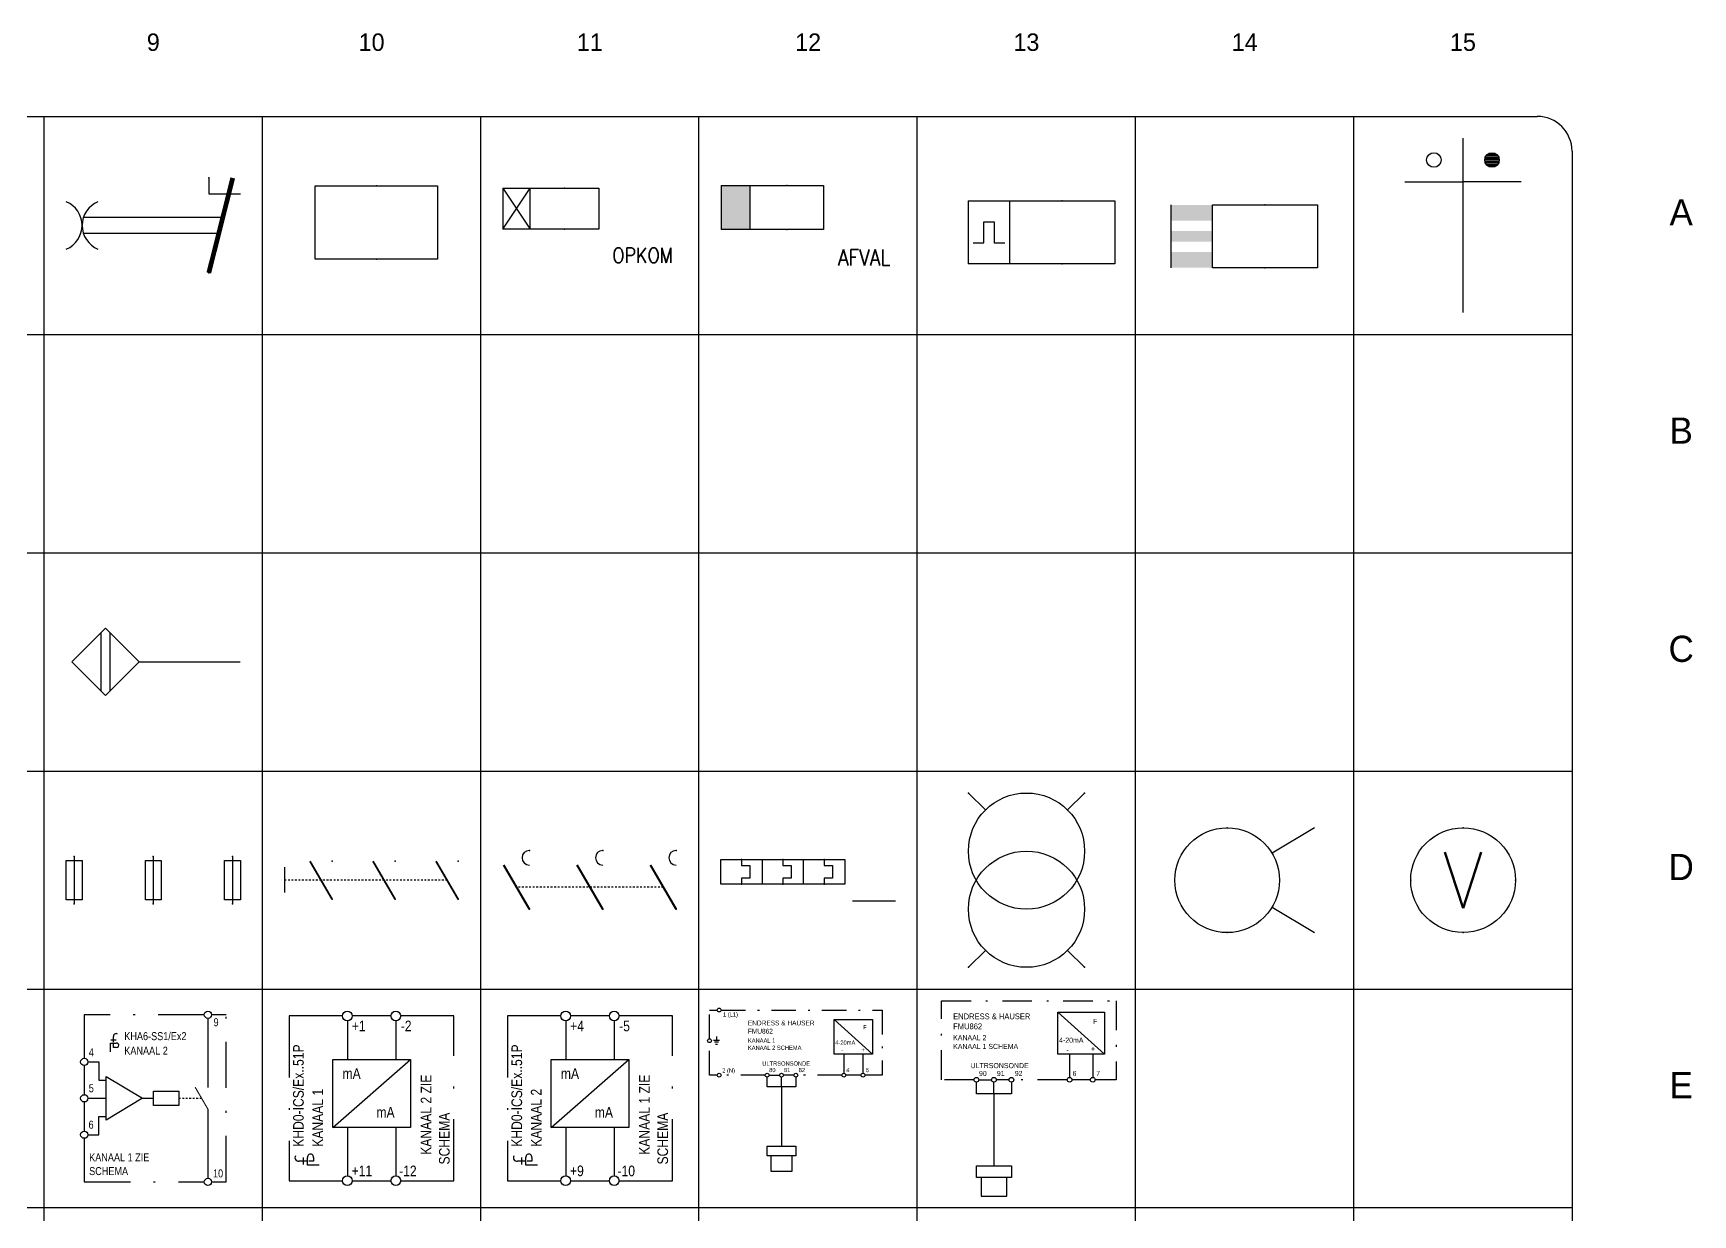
# Model space of a CAD drawing. Extents: x -6 to 410, y -3 to 290.
# Drawn here: x 99.4 to 194.4, y 222.1 to 289.8 of the extents above; entities that cross this region are included whole.
import ezdxf
from ezdxf.enums import TextEntityAlignment as Align

# ---------------------------------------------------------------- set-up
doc = ezdxf.new("R2010")
doc.units = 0
for name, pattern in [('DASHDOT', [25.4, 12.7, -6.35, 0, -6.35]), ('DASHED', [18.75, 12.5, -6.25]), ('HIDDEN', [0.375, 0.25, -0.125])]:
    doc.linetypes.add(name, pattern=pattern)
doc.layers.get('0').update_dxf_attribs({"linetype": 'CONTINUOUS'})
for name, color, linetype in [('1', 7, 'CONTINUOUS'), ('10', 1, 'DASHED'), ('11', 3, 'DASHED'), ('12', 2, 'DASHED'), ('21', 8, 'DASHDOT'), ('3', 4, 'CONTINUOUS'), ('9', 8, 'DASHED'), ('C', 7, 'CONTINUOUS'), ('GRID', 9, 'CONTINUOUS'), ('SCHEIDINGEN', 9, 'CONTINUOUS'), ('SYMB', 7, 'CONTINUOUS')]:
    doc.layers.add(name, color=color, linetype=linetype)
doc.styles.add('DINY', font='SIMPLEX', dxfattribs={"width": 0.95})
doc.styles.add('ROMANS', font='ROMANS', dxfattribs={"width": 0.85})

# ---------------------------------------------------------------- blocks, each defined once
blk = doc.blocks.new('KTAOOP')
at = {"layer": '1'}
for p, q in [((0, 6), (0, 5)), ((0, 5), (2, 5)), ((0.94, 3.5), (-7.92, 3.5)), ((0.67, 2.5), (-7.92, 2.5))]:
    blk.add_line(p, q, dxfattribs=at)
at = {"layer": '1', "const_width": 0.3}
blk.add_lwpolyline([(0, 0), (1.51, 6)], dxfattribs=at)
at = {"layer": '1'}
for centre, start, end in [((-9.62, 3), 292.6199, 67.3801), ((-6.38, 3), 112.6199, 247.3801)]:
    blk.add_arc(centre, 1.62, start, end, dxfattribs=at)
at = {"layer": 'C', "color": 1}
blk.add_point((0, 6), dxfattribs=at)
at = {"layer": 'C', "color": 2}
blk.add_point((0, 0), dxfattribs=at)
at = {"flags": 1}
blk.add_attdef('SYMBTYPE', (0, 0), '', height=0.2, dxfattribs=at)
at = {"layer": '10', "style": 'DINY', "width": 0.95}
for tag, p in [('T2', (-1, 5.82)), ('T1', (-1, -2.41))]:
    blk.add_attdef(tag, text='', height=2.2, dxfattribs=at).set_placement(p, align=Align.RIGHT)
at = {"layer": '11', "style": 'ROMANS', "width": 0.85}
blk.add_attdef('LOCCODE', (3.18, 6.28), '', height=3.2, dxfattribs=at)
at = {"layer": '12', "style": 'DINY', "width": 0.95}
blk.add_attdef('MATCODE', (3, 1.5), '', height=3.2, dxfattribs=at)
blk = doc.blocks.new('KSP')
at = {"layer": '3'}
for p, q in [((-5, 0), (5, 0)), ((-5, -6), (-5, 0)), ((5, 0), (5, -6)), ((5, -6), (-5, -6))]:
    blk.add_line(p, q, dxfattribs=at)
at = {"layer": 'C', "color": 1}
blk.add_point((0, 0), dxfattribs=at)
at = {"layer": 'C', "color": 2}
blk.add_point((0, -6), dxfattribs=at)
at = {"flags": 1}
blk.add_attdef('SYMBTYPE', (0, 0), '', height=0.2, dxfattribs=at)
at = {"layer": '10', "style": 'DINY', "width": 0.95}
for tag, p in [('T2', (-1, 1)), ('T1', (-1, -9))]:
    blk.add_attdef(tag, text='', height=2.2, dxfattribs=at).set_placement(p, align=Align.RIGHT)
at = {"layer": '11', "style": 'ROMANS', "width": 0.85}
blk.add_attdef('LOCCODE', (7.86, 0.88), '', height=3.2, dxfattribs=at)
at = {"layer": '12', "style": 'DINY', "width": 0.95}
blk.add_attdef('MATCODE', (7, -4), '', height=3.2, dxfattribs=at)
blk = doc.blocks.new('KSPOK')
at = {"layer": '1'}
for p, q in [((-9, 6), (-5, 0)), ((-9, 0), (-5, 6)), ((-5, 0), (-5, 6))]:
    blk.add_line(p, q, dxfattribs=at)
at = {"layer": '3'}
for p, q in [((-9, 6), (5, 6)), ((-9, 6), (-9, 0)), ((5, 6), (5, 0)), ((5, 0), (-9, 0))]:
    blk.add_line(p, q, dxfattribs=at)
at = {"layer": 'C', "color": 1}
blk.add_point((0, 6), dxfattribs=at)
at = {"layer": 'C', "color": 2}
blk.add_point((0, 0), dxfattribs=at)
at = {"flags": 1}
blk.add_attdef('SYMBTYPE', (0, 0), '', height=0.2, dxfattribs=at)
at = {"layer": '1', "style": 'ROMANS', "width": 0.85}
blk.add_text('OPKOM', height=2.2, dxfattribs=at).set_placement((6.98, -4.9))
at = {"layer": '1', "style": 'DINY', "width": 0.95}
blk.add_attdef('TIJD', (7, -1.5), '', height=2.2, dxfattribs=at)
at = {"layer": '10', "style": 'DINY', "width": 0.95}
for tag, p in [('T2', (-1, 7)), ('T1', (-1, -3))]:
    blk.add_attdef(tag, text='', height=2.2, dxfattribs=at).set_placement(p, align=Align.RIGHT)
at = {"layer": '11', "style": 'ROMANS', "width": 0.85}
blk.add_attdef('LOCCODE', (7.02, 6.9), '', height=3.2, dxfattribs=at)
at = {"layer": '12', "style": 'DINY', "width": 0.95}
blk.add_attdef('MATCODE', (7, 2), '', height=3.2, dxfattribs=at)
blk = doc.blocks.new('KSPAF')
at = {"layer": '1'}
blk.add_line((-5, 0), (-5, 6), dxfattribs=at)
blk.add_solid([(-9, 6), (-5, 6), (-9, 0), (-5, 0)], dxfattribs=at)
at = {"layer": '3'}
for p, q in [((-9, 6), (5, 6)), ((-9, 6), (-9, 0)), ((5, 6), (5, 0)), ((5, 0), (-9, 0))]:
    blk.add_line(p, q, dxfattribs=at)
at = {"layer": 'C', "color": 1}
blk.add_point((0, 6), dxfattribs=at)
at = {"layer": 'C', "color": 2}
blk.add_point((0, 0), dxfattribs=at)
at = {"flags": 1}
blk.add_attdef('SYMBTYPE', (0, 0), '', height=0.2, dxfattribs=at)
at = {"layer": '1', "style": 'ROMANS', "width": 0.85}
blk.add_text('AFVAL', height=2.2, dxfattribs=at).set_placement((6.98, -4.9))
at = {"layer": '1', "style": 'DINY', "width": 0.95}
blk.add_attdef('TIJD', (7, -1.5), '', height=2.2, dxfattribs=at)
at = {"layer": '10', "style": 'DINY', "width": 0.95}
for tag, p in [('T2', (-1, 7)), ('T1', (-1, -3))]:
    blk.add_attdef(tag, text='', height=2.2, dxfattribs=at).set_placement(p, align=Align.RIGHT)
at = {"layer": '11', "style": 'ROMANS', "width": 0.85}
blk.add_attdef('LOCCODE', (7.02, 6.9), '', height=3.2, dxfattribs=at)
at = {"layer": '12', "style": 'DINY', "width": 0.95}
blk.add_attdef('MATCODE', (7, 2), '', height=3.2, dxfattribs=at)
blk = doc.blocks.new('KSPPINK')
at = {"layer": '1'}
for p, q in [((-5, 0), (-5, 6)), ((-7.5, 2), (-7.5, 4)), ((-7.5, 4), (-6.5, 4)), ((-6.5, 4), (-6.5, 2)), ((-8.5, 2), (-7.5, 2)), ((-6.5, 2), (-5.5, 2))]:
    blk.add_line(p, q, dxfattribs=at)
at = {"layer": '3'}
for p, q in [((-9, 6), (5, 6)), ((-9, 6), (-9, 0)), ((5, 6), (5, 0)), ((5, 0), (-9, 0))]:
    blk.add_line(p, q, dxfattribs=at)
at = {"layer": 'C', "color": 1}
blk.add_point((0, 6), dxfattribs=at)
at = {"layer": 'C', "color": 2}
blk.add_point((0, 0), dxfattribs=at)
at = {"flags": 1}
blk.add_attdef('SYMBTYPE', (0, 0), '', height=0.2, dxfattribs=at)
at = {"layer": '10', "style": 'DINY', "width": 0.95}
for tag, p in [('T2', (-1, 7)), ('T1', (-1, -3))]:
    blk.add_attdef(tag, text='', height=2.2, dxfattribs=at).set_placement(p, align=Align.RIGHT)
at = {"layer": '11', "style": 'ROMANS', "width": 0.85}
blk.add_attdef('LOCCODE', (7.44, 6.43), '', height=3.2, dxfattribs=at)
at = {"layer": '12', "style": 'DINY', "width": 0.95}
blk.add_attdef('MATCODE', (7, 2), '', height=3.2, dxfattribs=at)
blk = doc.blocks.new('KSPVALKL')
at = {"layer": '1'}
blk.add_line((-5, 0), (-5, 6), dxfattribs=at)
for points in [[(-5, 6), (-9, 6), (-5, 4.5), (-9, 4.5)], [(-5, 3.5), (-9, 3.5), (-5, 2.5), (-9, 2.5)], [(-9, 1.5), (-5, 1.5), (-9, 0), (-5, 0)]]:
    blk.add_solid(points, dxfattribs=at)
at = {"layer": '3'}
for p, q in [((-9, 6), (-9, 0)), ((-5, 6), (5, 6)), ((5, 6), (5, 0)), ((5, 0), (-5, 0))]:
    blk.add_line(p, q, dxfattribs=at)
at = {"layer": 'C', "color": 1}
blk.add_point((0, 6), dxfattribs=at)
at = {"layer": 'C', "color": 2}
blk.add_point((0, 0), dxfattribs=at)
at = {"flags": 1}
blk.add_attdef('SYMBTYPE', (0, 0), '', height=0.2, dxfattribs=at)
at = {"layer": '10', "style": 'DINY', "width": 0.95}
for tag, p in [('T2', (-1, 7)), ('T1', (-1, -3))]:
    blk.add_attdef(tag, text='', height=2.2, dxfattribs=at).set_placement(p, align=Align.RIGHT)
at = {"layer": '11', "style": 'ROMANS', "width": 0.85}
blk.add_attdef('LOCCODE', (7.02, 6.96), '', height=3.2, dxfattribs=at)
at = {"layer": '12', "style": 'DINY', "width": 0.95}
blk.add_attdef('MATCODE', (7, 2), '', height=3.2, dxfattribs=at)
blk = doc.blocks.new('KKR')
for p, q in [((3, 3), (5, 3)), ((3.02, 3.2), (4.98, 3.2)), ((3.02, 2.8), (4.98, 2.8)), ((3.08, 3.4), (4.92, 3.4)), ((3.08, 2.6), (4.92, 2.6)), ((3.2, 3.6), (4.8, 3.6)), ((3.2, 2.4), (4.8, 2.4)), ((3.4, 3.8), (4.6, 3.8)), ((3.4, 2.2), (4.6, 2.2))]:
    blk.add_line(p, q)
at = {"layer": '1'}
for p, q in [((0, 6), (0, -18)), ((-8, 0), (0, 0)), ((8, 0), (0, 0))]:
    blk.add_line(p, q, dxfattribs=at)
for centre in [(-4, 3), (4, 3)]:
    blk.add_circle(centre, 1, dxfattribs=at)
at = {"flags": 1}
blk.add_attdef('SYMBTYPE', (0, 0), '', height=0.2, dxfattribs=at)
at = {"layer": '1', "style": 'DINY', "width": 0.95}
for tag, p in [('MK1', (-2, -3.5)), ('MK2', (-2, -7)), ('MK3', (-2, -10.5)), ('MK4', (-2, -14)), ('MK5', (-2, -17.5))]:
    blk.add_attdef(tag, text='', height=2.2, dxfattribs=at).set_placement(p, align=Align.RIGHT)
for tag, p in [('VK1', (2, -3.5)), ('VK2', (2, -7)), ('VK3', (2, -10.5)), ('VK4', (2, -14)), ('VK5', (2, -17.5))]:
    blk.add_attdef(tag, p, '', height=2.2, dxfattribs=at)
blk = doc.blocks.new('BNAD')
at = {"layer": '1'}
for p, q in [((-10.35, 2.16), (-10.35, -2.15)), ((-9.68, 2.16), (-9.68, -2.18))]:
    blk.add_line(p, q, dxfattribs=at)
at = {"layer": '3'}
for p, q in [((-10, 2.5), (-12.5, 0)), ((-7.5, 0), (-10, 2.5)), ((-12.5, 0), (-10, -2.5)), ((-10, -2.5), (-7.5, 0))]:
    blk.add_line(p, q, dxfattribs=at)
at = {"layer": '9'}
blk.add_line((-7.5, 0), (0, 0), dxfattribs=at)
at = {"flags": 1}
blk.add_attdef('SYMBTYPE', (0, 0), '', height=0.2, dxfattribs=at)
blk = doc.blocks.new('ZEK3')
at = {"layer": '1'}
for p, q in [((-21, 5.5), (-19, 5.5)), ((-21, 0.5), (-21, 5.5)), ((-20, 6), (-20, 0)), ((-19, 5.5), (-19, 0.5)), ((-11, 0.5), (-11, 5.5)), ((-11, 5.5), (-9, 5.5)), ((-10, 6), (-10, 0)), ((-9, 5.5), (-9, 0.5)), ((-1, 0.5), (-1, 5.5)), ((-1, 5.5), (1, 5.5)), ((0, 6), (0, 0)), ((1, 5.5), (1, 0.5)), ((-19, 0.5), (-21, 0.5)), ((-9, 0.5), (-11, 0.5)), ((1, 0.5), (-1, 0.5))]:
    blk.add_line(p, q, dxfattribs=at)
at = {"layer": 'C', "color": 1}
blk.add_point((-20, 6), dxfattribs=at)
at = {"layer": 'C', "color": 3}
blk.add_point((-10, 6), dxfattribs=at)
at = {"layer": 'C', "color": 5}
blk.add_point((0, 6), dxfattribs=at)
at = {"layer": 'C', "color": 2}
blk.add_point((-20, 0), dxfattribs=at)
at = {"layer": 'C', "color": 4}
blk.add_point((-10, 0), dxfattribs=at)
at = {"layer": 'C', "color": 6}
blk.add_point((0, 0), dxfattribs=at)
at = {"flags": 1}
blk.add_attdef('SYMBTYPE', (0, 0), '', height=0.2, dxfattribs=at)
at = {"layer": '1', "style": 'DINY', "width": 0.95}
blk.add_attdef('ZEKVAL', (3, -1), '', height=2.2, dxfattribs=at)
at = {"layer": '11', "style": 'ROMANS', "width": 0.85}
blk.add_attdef('LOCCODE', (2.78, 7.66), '', height=3.2, dxfattribs=at)
at = {"layer": '12', "style": 'DINY', "width": 0.95}
blk.add_attdef('MATCODE', (3, 2.5), '', height=3.2, dxfattribs=at)
blk = doc.blocks.new('SCHAK3')
at = {"layer": '1'}
blk.add_line((-27.54, -0.95), (-27.54, -4.95), dxfattribs=at)
at = {"layer": '1', "linetype": 'HIDDEN'}
for p, q in [((-27.54, -2.95), (-20, -2.95)), ((-1.73, -3), (-21.73, -3))]:
    blk.add_line(p, q, dxfattribs=at)
at = {"layer": '1', "const_width": 0.3}
for points in [[(-20, -6), (-23.51, 0.02)], [(-10, -6), (-13.51, 0.02)], [(0, -6), (-3.51, 0.02)]]:
    blk.add_lwpolyline(points, dxfattribs=at)
at = {"layer": 'C', "color": 1}
blk.add_point((-20, 0.02), dxfattribs=at)
at = {"layer": 'C', "color": 3}
blk.add_point((-10, 0.02), dxfattribs=at)
at = {"layer": 'C', "color": 5}
blk.add_point((0, 0.02), dxfattribs=at)
at = {"layer": 'C', "color": 2}
blk.add_point((-20, -6), dxfattribs=at)
at = {"layer": 'C', "color": 4}
blk.add_point((-10, -6), dxfattribs=at)
at = {"layer": 'C', "color": 6}
blk.add_point((0, -6), dxfattribs=at)
at = {"flags": 1}
blk.add_attdef('SYMBTYPE', (0, 0), '', height=0.2, dxfattribs=at)
at = {"layer": '11', "style": 'ROMANS', "width": 0.85}
blk.add_attdef('LOCCODE', (3.66, 0.75), '', height=3.2, dxfattribs=at)
at = {"layer": '12', "style": 'DINY', "width": 0.95}
blk.add_attdef('MATCODE', (3, -4.5), '', height=3.2, dxfattribs=at)
blk = doc.blocks.new('KONT3')
at = {"layer": '1', "linetype": 'HIDDEN'}
blk.add_line((-1.73, 3), (-21.73, 3), dxfattribs=at)
at = {"layer": '1', "const_width": 0.3}
for points in [[(-20, 0), (-23.51, 6.02)], [(-10, 0), (-13.51, 6.02)], [(0, 0), (-3.51, 6.02)]]:
    blk.add_lwpolyline(points, dxfattribs=at)
at = {"layer": '1'}
for centre in [(-20, 7), (-10, 7), (0, 7)]:
    blk.add_arc(centre, 1, 90, 270, dxfattribs=at)
at = {"layer": 'C', "color": 1}
blk.add_point((-20, 8), dxfattribs=at)
at = {"layer": 'C', "color": 3}
blk.add_point((-10, 8), dxfattribs=at)
at = {"layer": 'C', "color": 5}
blk.add_point((0, 8), dxfattribs=at)
at = {"layer": 'C', "color": 2}
blk.add_point((-20, 0), dxfattribs=at)
at = {"layer": 'C', "color": 4}
blk.add_point((-10, 0), dxfattribs=at)
at = {"layer": 'C', "color": 6}
blk.add_point((0, 0), dxfattribs=at)
at = {"flags": 1}
blk.add_attdef('SYMBTYPE', (0, 0), '', height=0.2, dxfattribs=at)
at = {"layer": '10', "style": 'DINY', "width": 0.95}
for tag, p in [('T6', (-22, 7)), ('T5', (-12, 7)), ('T4', (-2, 7)), ('T3', (-22, -3)), ('T2', (-12, -3)), ('T1', (-2, -3))]:
    blk.add_attdef(tag, text='', height=2.2, dxfattribs=at).set_placement(p, align=Align.RIGHT)
at = {"layer": '11', "style": 'ROMANS', "width": 0.85}
blk.add_attdef('LOCCODE', (3.66, 6.75), '', height=3.2, dxfattribs=at)
at = {"layer": '12', "style": 'DINY', "width": 0.95}
blk.add_attdef('MATCODE', (3, 1.5), '', height=3.2, dxfattribs=at)
blk = doc.blocks.new('THERMIEK')
at = {"layer": '1'}
for p, q in [((-25, 6), (5, 6)), ((-25, 0), (-25, 6)), ((-20, 6), (-20, 4.5)), ((-20, 4.5), (-18, 4.5)), ((-18, 4.5), (-18, 1.5)), ((-15, 6), (-15, 0)), ((-10, 6), (-10, 4.5)), ((-10, 4.5), (-8, 4.5)), ((-8, 4.5), (-8, 1.5)), ((-5, 0), (-5, 6)), ((0, 6), (0, 4.5)), ((0, 4.5), (2, 4.5)), ((2, 4.5), (2, 1.5)), ((5, 6), (5, 0)), ((5, 0), (-25, 0)), ((-18, 1.5), (-20, 1.5)), ((-20, 1.5), (-20, 0)), ((-8, 1.5), (-10, 1.5)), ((-10, 1.5), (-10, 0)), ((2, 1.5), (0, 1.5)), ((0, 1.5), (0, 0)), ((6.8, -4), (17.2, -4))]:
    blk.add_line(p, q, dxfattribs=at)
at = {"layer": 'C', "color": 1}
blk.add_point((-20, 6), dxfattribs=at)
at = {"layer": 'C', "color": 3}
blk.add_point((-10, 6), dxfattribs=at)
at = {"layer": 'C', "color": 5}
blk.add_point((0, 6), dxfattribs=at)
at = {"layer": 'C', "color": 2}
blk.add_point((-20, 0), dxfattribs=at)
at = {"layer": 'C', "color": 4}
blk.add_point((-10, 0), dxfattribs=at)
at = {"layer": 'C', "color": 6}
blk.add_point((0, 0), dxfattribs=at)
at = {"flags": 1}
blk.add_attdef('SYMBTYPE', (0, 0), '', height=0.2, dxfattribs=at)
at = {"layer": '1', "style": 'ROMANS', "width": 0.85}
for tag, p in [('NOMINALESTROOM', (12, -2)), ('INSTELBEREIK', (12, -6))]:
    blk.add_attdef(tag, text='', height=2.2, dxfattribs=at).set_placement(p, align=Align.MIDDLE)
at = {"layer": '10', "style": 'DINY', "width": 0.95}
for tag, p in [('T6', (-22, 7)), ('T5', (-12, 7)), ('T4', (-2, 7)), ('T3', (-22, -3)), ('T2', (-12, -3)), ('T1', (-2, -3))]:
    blk.add_attdef(tag, text='', height=2.2, dxfattribs=at).set_placement(p, align=Align.RIGHT)
at = {"layer": '11', "style": 'ROMANS', "width": 0.85}
blk.add_attdef('LOCCODE', (7.4, 6.74), '', height=3.2, dxfattribs=at)
at = {"layer": '12', "style": 'DINY', "width": 0.95}
blk.add_attdef('MATCODE', (7, 1.5), '', height=3.2, dxfattribs=at)
blk = doc.blocks.new('TRU')
at = {"layer": '1'}
for p, q in [((-10, 15), (-8.54, 13.54)), ((0, 15), (-1.46, 13.54)), ((-10, 0), (-8.54, 1.46)), ((-1.46, 1.46), (0, 0))]:
    blk.add_line(p, q, dxfattribs=at)
for centre in [(-5, 10), (-5, 5)]:
    blk.add_circle(centre, 5, dxfattribs=at)
at = {"layer": 'C', "color": 1}
blk.add_point((-10, 15), dxfattribs=at)
at = {"layer": 'C', "color": 3}
blk.add_point((0, 15), dxfattribs=at)
at = {"layer": 'C', "color": 2}
blk.add_point((-10, 0), dxfattribs=at)
at = {"layer": 'C', "color": 4}
blk.add_point((0, 0), dxfattribs=at)
at = {"flags": 1}
blk.add_attdef('SYMBTYPE', (0, 0), '', height=0.2, dxfattribs=at)
at = {"layer": '1', "style": 'DINY', "width": 0.95}
for tag, p in [('VOLT_IN', (-12, 9)), ('VOLT_OUT', (-12, 3))]:
    blk.add_attdef(tag, text='', height=2.2, dxfattribs=at).set_placement(p, align=Align.RIGHT)
blk.add_attdef('VERMOGEN', (2, 3), '', height=2.2, dxfattribs=at)
at = {"layer": '11', "style": 'ROMANS', "width": 0.85}
blk.add_attdef('LOCCODE', (3.96, 14.11), '', height=3.2, dxfattribs=at)
at = {"layer": '12', "style": 'DINY', "width": 0.95}
blk.add_attdef('MATCODE', (2, 9), '', height=3.2, dxfattribs=at)
blk = doc.blocks.new('TRI')
at = {"layer": '1'}
for p, q in [((0, 6), (-2.428, 4.543)), ((-2.428, 1.457), (0, 0))]:
    blk.add_line(p, q, dxfattribs=at)
blk.add_circle((-5, 3), 3, dxfattribs=at)
at = {"layer": 'C', "color": 1}
blk.add_point((-5, 6), dxfattribs=at)
at = {"layer": 'C', "color": 2}
blk.add_point((-5, 0), dxfattribs=at)
at = {"flags": 1}
blk.add_attdef('SYMBTYPE', (0, 0), '', height=0.2, dxfattribs=at)
at = {"layer": '11', "style": 'ROMANS', "width": 0.85}
blk.add_attdef('LOCCODE', (6.874, -4.794), '', height=3.2, dxfattribs=at)
at = {"layer": '12', "style": 'DINY', "width": 0.95}
blk.add_attdef('MATCODE', (7.38, -9.655), '', height=3.2, dxfattribs=at)
blk = doc.blocks.new('VMET')
at = {"layer": '1'}
blk.add_circle((0, -3), 3, dxfattribs=at)
at = {"layer": 'C', "color": 1}
blk.add_point((0, 0), dxfattribs=at)
at = {"layer": 'C', "color": 3}
blk.add_point((-3, -3), dxfattribs=at)
at = {"layer": 'C', "color": 4}
blk.add_point((3, -3), dxfattribs=at)
at = {"layer": 'C', "color": 2}
blk.add_point((0, -6), dxfattribs=at)
at = {"flags": 1}
blk.add_attdef('SYMBTYPE', (0, 0), '', height=0.2, dxfattribs=at)
at = {"layer": '1', "style": 'DINY', "width": 0.95}
blk.add_text('V', height=3.2, dxfattribs=at).set_placement((0, -3), align=Align.MIDDLE)
at = {"layer": '11', "style": 'ROMANS', "width": 0.85}
blk.add_attdef('LOCCODE', (4.603, -4.61), '', height=3.2, dxfattribs=at)
at = {"layer": '12', "style": 'DINY', "width": 0.95}
blk.add_attdef('MATCODE', (5, -9.28), '', height=3.2, dxfattribs=at)
blk = doc.blocks.new('REL7')
at = {"layer": '1'}
for p, q in [((0, -2), (0, -21)), ((-33, -14), (-30, -14)), ((-30, -14), (-30, -19)), ((-28, -30), (-28, -18)), ((-28, -18), (-18, -24)), ((-30, -19), (-28, -19)), ((-15, -22), (-8, -22)), ((-15, -26), (-15, -22)), ((-8, -22), (-8, -26)), ((-33, -24), (-28, -24)), ((-18, -24), (-28, -30)), ((-18, -24), (-15, -24)), ((-8, -26), (-15, -26)), ((0, -27), (0, -46)), ((-30, -34), (-30, -29)), ((-30, -29), (-28, -29)), ((-33, -34), (-30, -34))]:
    blk.add_line(p, q, dxfattribs=at)
at = {"layer": '1', "linetype": 'HIDDEN'}
blk.add_line((-8, -24), (-2, -24), dxfattribs=at)
at = {"layer": '1', "const_width": 0.3}
blk.add_lwpolyline([(0, -27), (-3.53, -20.92)], dxfattribs=at)
at = {"layer": '1'}
for centre in [(0, -1), (-34, -14), (-34, -24), (-34, -34), (0, -47)]:
    blk.add_circle(centre, 1, dxfattribs=at)
at = {"layer": '21'}
for p, q in [((-1, -1), (-34, -1)), ((-34, -1), (-34, -13)), ((5, -1), (1, -1)), ((5, -47), (5, -1)), ((-34, -15), (-34, -23)), ((-34, -25), (-34, -33)), ((-34, -35), (-34, -47)), ((-34, -47), (-1, -47)), ((1, -47), (5, -47))]:
    blk.add_line(p, q, dxfattribs=at)
at = {"layer": '3'}
for p, q in [((-26.81, -11.2), (-26.81, -8.8)), ((-26.81, -8.8), (-25.25, -8.8)), ((-26.67, -7.93), (-25.2, -7.93)), ((-26, -8.55), (-26, -7.02)), ((-26, -10), (-26, -9.06)), ((-25.25, -10), (-26, -10))]:
    blk.add_line(p, q, dxfattribs=at)
for centre, radius, start, end in [((-25.26, -6.94), 0.745, 58.1063, 186.3882), ((-25.14, -9.4), 0.61, 259.4631, 100.5369)]:
    blk.add_arc(centre, radius, start, end, dxfattribs=at)
at = {"flags": 1}
blk.add_attdef('SYMBTYPE', (0, 0), '', height=0.2, dxfattribs=at)
at = {"layer": '1', "width": 0.85}
for s, p in [('9', (1.54, -4.17)), ('KHA6-SS1/Ex2', (-23, -8)), ('4', (-32.78, -12.47)), ('KANAAL 2', (-23, -12)), ('5', (-32.77, -22.33)), ('6', (-32.83, -32.35)), ('KANAAL 1 ZIE', (-32.66, -41.34)), ('SCHEMA', (-32.66, -45.11)), ('10', (1.4, -45.75))]:
    blk.add_text(s, height=2.2, dxfattribs=at).set_placement(p)
blk.add_attdef('SCHEMANR', (-18.68, -45.22), '', height=2.2, dxfattribs=at)
at = {"layer": '11', "style": 'ROMANS', "width": 0.85}
blk.add_attdef('LOCCODE', (6.43, -6.41), '', height=3.2, dxfattribs=at)
at = {"layer": '12', "style": 'DINY', "width": 0.95}
blk.add_attdef('MATCODE', (6.97, -10.88), '', height=3.2, dxfattribs=at)
blk = doc.blocks.new('REL8')
at = {"layer": '1'}
for p, q in [((-10, -2), (-10, -10)), ((0, -2), (0, -10)), ((-13, -24), (3, -10)), ((-13, -10), (3, -10)), ((-13, -24), (-13, -10)), ((3, -10), (3, -24)), ((3, -24), (-13, -24)), ((-10, -24), (-10, -34)), ((0, -24), (0, -34))]:
    blk.add_line(p, q, dxfattribs=at)
for centre in [(-10, -1), (0, -1), (-10, -35), (0, -35)]:
    blk.add_circle(centre, 1, dxfattribs=at)
at = {"layer": '21'}
for p, q in [((-22, -1), (-22, -35)), ((-11, -1), (-22, -1)), ((-1, -1), (-9, -1)), ((12, -1), (1, -1)), ((12, -35), (12, -1)), ((-22, -35), (-11, -35)), ((-9, -35), (-1, -35)), ((1, -35), (12, -35))]:
    blk.add_line(p, q, dxfattribs=at)
at = {"layer": '3'}
for p, q in [((-19.07, -31.67), (-19.07, -30.2)), ((-18.2, -31.81), (-18.2, -30.25)), ((-17, -30.25), (-17, -31)), ((-18.45, -31), (-19.98, -31)), ((-15.8, -31.81), (-18.2, -31.81)), ((-17, -31), (-17.94, -31))]:
    blk.add_line(p, q, dxfattribs=at)
for centre, radius, start, end in [((-20.06, -30.26), 0.745, 148.1063, 276.3882), ((-17.6, -30.14), 0.61, 349.4631, 190.5369)]:
    blk.add_arc(centre, radius, start, end, dxfattribs=at)
at = {"flags": 1}
blk.add_attdef('SYMBTYPE', (0, 0), '', height=0.2, dxfattribs=at)
at = {"layer": '1', "width": 0.85}
for s, p in [('+1', (-9.08, -4.17)), ('-2', (1.02, -4.17)), ('mA', (-11, -14)), ('mA', (-4, -22)), ('+11', (-9.12, -34.07)), ('-12', (0.68, -34.09))]:
    blk.add_text(s, height=2.2, dxfattribs=at).set_placement(p)
for s, p in [('KHD0-ICS/Ex..51P', (-19, -28)), ('KANAAL 2 ZIE', (7.34, -29.66)), ('KANAAL 1', (-15, -28)), ('SCHEMA', (11.11, -31.66))]:
    blk.add_text(s, height=2.2, rotation=90, dxfattribs=at).set_placement(p)
blk.add_attdef('SCHEMANR', (11.22, -17.68), '', height=2.2, rotation=90, dxfattribs=at)
at = {"layer": '11', "style": 'ROMANS', "width": 0.85}
blk.add_attdef('LOCCODE', (13.43, -6.41), '', height=3.2, dxfattribs=at)
at = {"layer": '12', "style": 'DINY', "width": 0.95}
blk.add_attdef('MATCODE', (13.97, -10.88), '', height=3.2, dxfattribs=at)
blk = doc.blocks.new('REL9')
at = {"layer": '1'}
for p, q in [((-10, -2), (-10, -10)), ((0, -2), (0, -10)), ((-13, -10), (3, -10)), ((-13, -24), (3, -10)), ((-13, -24), (-13, -10)), ((3, -10), (3, -24)), ((3, -24), (-13, -24)), ((-10, -24), (-10, -34)), ((0, -24), (0, -34))]:
    blk.add_line(p, q, dxfattribs=at)
for centre in [(-10, -1), (0, -1), (-10, -35), (0, -35)]:
    blk.add_circle(centre, 1, dxfattribs=at)
at = {"layer": '21'}
for p, q in [((-22, -1), (-22, -35)), ((-11, -1), (-22, -1)), ((-1, -1), (-9, -1)), ((12, -1), (1, -1)), ((12, -35), (12, -1)), ((-22, -35), (-11, -35)), ((-9, -35), (-1, -35)), ((1, -35), (12, -35))]:
    blk.add_line(p, q, dxfattribs=at)
at = {"layer": '3'}
for p, q in [((-19.07, -31.67), (-19.07, -30.2)), ((-18.2, -31.81), (-18.2, -30.25)), ((-17, -30.25), (-17, -31)), ((-18.45, -31), (-19.98, -31)), ((-15.8, -31.81), (-18.2, -31.81)), ((-17, -31), (-17.94, -31))]:
    blk.add_line(p, q, dxfattribs=at)
for centre, radius, start, end in [((-20.06, -30.26), 0.745, 148.1063, 276.3882), ((-17.6, -30.14), 0.61, 349.4631, 190.5369)]:
    blk.add_arc(centre, radius, start, end, dxfattribs=at)
at = {"flags": 1}
blk.add_attdef('SYMBTYPE', (0, 0), '', height=0.2, dxfattribs=at)
at = {"layer": '1', "width": 0.85}
for s, p in [('+4', (-9.08, -4.17)), ('-5', (1.02, -4.17)), ('mA', (-11, -14)), ('mA', (-4, -22)), ('+9', (-9.12, -34.07)), ('-10', (0.68, -34.09))]:
    blk.add_text(s, height=2.2, dxfattribs=at).set_placement(p)
for s, p in [('KHD0-ICS/Ex..51P', (-19, -28)), ('KANAAL 1 ZIE', (7.34, -29.66)), ('KANAAL 2', (-15, -28)), ('SCHEMA', (11.11, -31.66))]:
    blk.add_text(s, height=2.2, rotation=90, dxfattribs=at).set_placement(p)
blk.add_attdef('SCHEMANR', (11.22, -17.68), '', height=2.2, rotation=90, dxfattribs=at)
at = {"layer": '11', "style": 'ROMANS', "width": 0.85}
blk.add_attdef('LOCCODE', (13.43, -6.41), '', height=3.2, dxfattribs=at)
at = {"layer": '12', "style": 'DINY', "width": 0.95}
blk.add_attdef('MATCODE', (13.97, -10.88), '', height=3.2, dxfattribs=at)
blk = doc.blocks.new('REL10')
at = {"layer": '1'}
for p, q in [((-5, 30), (15, 12)), ((-67.87, 19.24), (-64.87, 19.24)), ((-65.37, 18.24), (-67.37, 18.24)), ((-66.37, 21.24), (-66.37, 19.24)), ((-66.87, 17.24), (-65.87, 17.24)), ((0, 12), (0, 2)), ((10, 12), (10, 2)), ((-40, -5), (-40, 0)), ((-32.49, -5), (-32.49, 0.04)), ((-25, 0), (-25, -5)), ((-25, -5), (-40, -5))]:
    blk.add_line(p, q, dxfattribs=at)
for centre in [(-65, 35), (-70, 19), (-65, 1), (-40, 1), (-32.5, 1), (-25, 1), (0, 1), (10, 1)]:
    blk.add_circle(centre, 1, dxfattribs=at)
at = {"layer": '21'}
for p, q in [((-70, 20), (-70, 35)), ((-70, 35), (-66, 35)), ((-64, 35), (20, 35)), ((20, 35), (20, 1)), ((-70, 1), (-70, 18)), ((-66, 1), (-70, 1)), ((-41, 1), (-64, 1)), ((-39, 1), (-33.38, 1)), ((-26, 1), (-31.44, 1)), ((-1, 1), (-24, 1)), ((9, 1), (1, 1)), ((20, 1), (11, 1))]:
    blk.add_line(p, q, dxfattribs=at)
at = {"layer": '3'}
for p, q in [((-5, 12), (-5, 30)), ((-5, 30), (15, 30)), ((15, 30), (15, 12)), ((15, 12), (-5, 12)), ((-32.49, -5), (-32.49, -35.94)), ((-40, -36), (-25, -36)), ((-40, -41), (-40, -36)), ((-25, -41), (-40, -41)), ((-38, -41), (-38, -49)), ((-27, -49), (-27, -41)), ((-25, -36), (-25, -41)), ((-38, -49), (-27, -49))]:
    blk.add_line(p, q, dxfattribs=at)
at = {"flags": 1}
blk.add_attdef('SYMBTYPE', (0, 0), '', height=0.2, dxfattribs=at)
at = {"layer": '1', "width": 0.85}
for s, height, p in [('1 (L1)', 2.2, (-62.98, 31.57)), ('ENDRESS & HAUSER', 2.5, (-50, 27)), ('F', 2.2, (10.09, 24.96)), ('KANAAL 1', 2.2, (-50, 18)), ('FMU862', 2.5, (-50, 22.71)), ('KANAAL 2 SCHEMA', 2.2, (-50, 14.23)), ('-', 2.2, (-1.35, 12.85)), ('+', 2.2, (9.24, 13.19)), ('2 (N)', 2.2, (-63.39, 2.41)), ('ULTRSONSONDE', 2.2, (-42.5, 6)), ('80', 2.2, (-38.91, 2.61)), ('81', 2.2, (-31.22, 2.61)), ('82', 2.2, (-23.54, 2.61)), ('4', 2.2, (1.28, 2.61)), ('5', 2.2, (11.46, 2.61))]:
    blk.add_text(s, height=height, dxfattribs=at).set_placement(p)
blk.add_attdef('SCHEMANR', (-20.3, 14.21), '', height=2.2, dxfattribs=at)
at = {"layer": '10', "width": 0.85}
blk.add_text('4-20mA', height=2.2, dxfattribs=at).set_placement((-4.48, 16.91))
at = {"layer": '3', "width": 0.85}
blk.add_attdef('MATCODE', (25, 31), '', height=3.2, dxfattribs=at)
blk = doc.blocks.new('REL11')
at = {"layer": '1'}
for p, q in [((-5, 30), (15, 12)), ((0, 12), (0, 2)), ((10, 12), (10, 2)), ((-40, -5), (-40, 0)), ((-32.49, -5), (-32.49, 0.04)), ((-25, 0), (-25, -5)), ((-25, -5), (-40, -5))]:
    blk.add_line(p, q, dxfattribs=at)
for centre in [(-40, 1), (-32.5, 1), (-25, 1), (0, 1), (10, 1)]:
    blk.add_circle(centre, 1, dxfattribs=at)
at = {"layer": '21'}
for p, q in [((-55, 35), (20, 35)), ((-55, 1), (-55, 35)), ((20, 35), (20, 1)), ((-41, 1), (-55, 1)), ((-39, 1), (-33.38, 1)), ((-26, 1), (-31.44, 1)), ((-1, 1), (-24, 1)), ((9, 1), (1, 1)), ((20, 1), (11, 1))]:
    blk.add_line(p, q, dxfattribs=at)
at = {"layer": '3'}
for p, q in [((-5, 12), (-5, 30)), ((-5, 30), (15, 30)), ((15, 30), (15, 12)), ((15, 12), (-5, 12)), ((-32.49, -5), (-32.49, -35.94)), ((-40, -36), (-25, -36)), ((-40, -41), (-40, -36)), ((-25, -41), (-40, -41)), ((-38, -41), (-38, -49)), ((-27, -49), (-27, -41)), ((-25, -36), (-25, -41)), ((-38, -49), (-27, -49))]:
    blk.add_line(p, q, dxfattribs=at)
at = {"flags": 1}
blk.add_attdef('SYMBTYPE', (0, 0), '', height=0.2, dxfattribs=at)
at = {"layer": '1', "width": 0.85}
for s, height, p in [('ENDRESS & HAUSER', 2.5, (-50, 27)), ('FMU862', 2.5, (-50, 22.71)), ('F', 2.2, (10.09, 24.96)), ('KANAAL 2', 2.2, (-50, 18)), ('KANAAL 1 SCHEMA', 2.2, (-50, 14.23)), ('+', 2.2, (9.24, 13.19)), ('ULTRSONSONDE', 2.2, (-42.5, 6)), ('-', 2.2, (-1.35, 12.85)), ('90', 2.2, (-38.91, 2.61)), ('91', 2.2, (-31.22, 2.61)), ('92', 2.2, (-23.54, 2.61)), ('6', 2.2, (1.28, 2.61)), ('7', 2.2, (11.46, 2.61))]:
    blk.add_text(s, height=height, dxfattribs=at).set_placement(p)
blk.add_attdef('SCHEMANR', (-20.3, 14.21), '', height=2.2, dxfattribs=at)
at = {"layer": '10', "width": 0.85}
blk.add_text('4-20mA', height=2.2, dxfattribs=at).set_placement((-4.48, 16.91))
at = {"layer": '3', "width": 0.85}
blk.add_attdef('MATCODE', (25, 31), '', height=3.2, dxfattribs=at)
blk = doc.blocks.new('1')

msp = doc.modelspace()

# ---------------------------------------------------------------- linework, layer by layer
at = {"layer": 'GRID', "linetype": 'CONTINUOUS'}
for p, q in [((99.997, 72.499), (99.997, 284.999)), ((112.497, 72.499), (112.497, 284.999)), ((124.997, 72.499), (124.997, 284.999)), ((137.497, 72.499), (137.497, 284.999)), ((149.997, 72.499), (149.997, 284.999)), ((162.497, 72.499), (162.497, 284.999)), ((174.997, 72.499), (174.997, 284.999)), ((-0.003, 272.499), (187.497, 272.499)), ((-0.003, 259.999), (187.497, 259.999)), ((-0.003, 247.499), (187.497, 247.499)), ((-0.003, 234.999), (187.497, 234.999)), ((-0.003, 222.499), (187.497, 222.499))]:
    msp.add_line(p, q, dxfattribs=at)
at = {"layer": 'SCHEIDINGEN'}
for p, q in [((1.997, 284.999), (185.497, 284.999)), ((187.497, 282.999), (187.497, 11.999))]:
    msp.add_line(p, q, dxfattribs=at)
msp.add_arc((185.497, 282.999), 2, 0, 90, dxfattribs=at)

# ---------------------------------------------------------------- block references
at = {"layer": 'GRID', "linetype": 'CONTINUOUS'}
ref = msp.add_blockref('1', (106.247, 288.749), dxfattribs=at)
ref.add_attrib('NUMMER', '9', dxfattribs={"linetype": 'CONTINUOUS', "height": 1}).set_placement((106.247, 288.749), align=Align.CENTER)
ref = msp.add_blockref('1', (118.747, 288.749), dxfattribs=at)
ref.add_attrib('NUMMER', '10', dxfattribs={"linetype": 'CONTINUOUS', "height": 1}).set_placement((118.747, 288.749), align=Align.CENTER)
ref = msp.add_blockref('1', (131.247, 288.749), dxfattribs=at)
ref.add_attrib('NUMMER', '11', dxfattribs={"linetype": 'CONTINUOUS', "height": 1}).set_placement((131.247, 288.749), align=Align.CENTER)
ref = msp.add_blockref('1', (143.747, 288.749), dxfattribs=at)
ref.add_attrib('NUMMER', '12', dxfattribs={"linetype": 'CONTINUOUS', "height": 1}).set_placement((143.747, 288.749), align=Align.CENTER)
ref = msp.add_blockref('1', (156.247, 288.749), dxfattribs=at)
ref.add_attrib('NUMMER', '13', dxfattribs={"linetype": 'CONTINUOUS', "height": 1}).set_placement((156.247, 288.749), align=Align.CENTER)
ref = msp.add_blockref('1', (168.747, 288.749), dxfattribs=at)
ref.add_attrib('NUMMER', '14', dxfattribs={"linetype": 'CONTINUOUS', "height": 1}).set_placement((168.747, 288.749), align=Align.CENTER)
ref = msp.add_blockref('1', (181.247, 288.749), dxfattribs=at)
ref.add_attrib('NUMMER', '15', dxfattribs={"linetype": 'CONTINUOUS', "height": 1}).set_placement((181.247, 288.749), align=Align.CENTER)
ref = msp.add_blockref('1', (193.747, 278.749), dxfattribs=at)
ref.add_attrib('NUMMER', 'A', dxfattribs={"linetype": 'CONTINUOUS', "height": 1.5}).set_placement((193.747, 278.749), align=Align.CENTER)
ref = msp.add_blockref('1', (193.747, 266.249), dxfattribs=at)
ref.add_attrib('NUMMER', 'B', dxfattribs={"linetype": 'CONTINUOUS', "height": 1.5}).set_placement((193.747, 266.249), align=Align.CENTER)
ref = msp.add_blockref('1', (193.747, 253.749), dxfattribs=at)
ref.add_attrib('NUMMER', 'C', dxfattribs={"linetype": 'CONTINUOUS', "height": 1.5}).set_placement((193.747, 253.749), align=Align.CENTER)
ref = msp.add_blockref('1', (193.747, 241.249), dxfattribs=at)
ref.add_attrib('NUMMER', 'D', dxfattribs={"linetype": 'CONTINUOUS', "height": 1.5}).set_placement((193.747, 241.249), align=Align.CENTER)
ref = msp.add_blockref('1', (193.747, 228.749), dxfattribs=at)
ref.add_attrib('NUMMER', 'E', dxfattribs={"linetype": 'CONTINUOUS', "height": 1.5}).set_placement((193.747, 228.749), align=Align.CENTER)
at = {"layer": 'SYMB'}
for name, p, xscale, yscale, zscale in [('KKR', (181.247, 281.252), 0.416339501093338, 0.416339501093338, 0.416339501093338), ('KTAOOP', (109.425, 276.03), 0.907198267312887, 0.907198267312887, 0.907198267312887), ('KSP', (119.021, 281.017), 0.7, 0.7, 0.7), ('KSPOK', (129.794, 278.534), 0.393043068148927, 0.393043068148927, 0.393043068148927), ('KSPAF', (142.534, 278.514), 0.419457253378086, 0.419457253378086, 0.419457253378086), ('KSPPINK', (158.304, 276.554), 0.6, 0.6, 0.6), ('KSPVALKL', (169.91, 276.331), 0.6, 0.6, 0.6), ('BNAD', (111.224, 253.759), 0.7709330082795464, 0.7709330082795464, 0.7709330082795464), ('TRU', (159.582, 236.254), 0.6656408370482261, 0.6656408370482261, 0.6656408370482261), ('ZEK3', (110.783, 239.886), 0.4535731111272199, 0.4535731111272199, 0.4535731111272199), ('SCHAK3', (123.701, 242.328), 0.360953162631849, 0.360953162631849, 0.360953162631849), ('KONT3', (136.189, 239.586), 0.4202946484795871, 0.4202946484795871, 0.4202946484795871), ('THERMIEK', (144.673, 241.013), 0.236677014903743, 0.236677014903743, 0.236677014903743), ('REL10', (145.791, 229.963), 0.109849735988623, 0.109849735988623, 0.109849735988623), ('REL11', (158.718, 229.679), 0.133277404955381, 0.133277404955381, 0.133277404955381), ('REL7', (109.375, 233.748), 0.208267988666361, 0.208267988666361, 0.208267988666361), ('REL8', (120.135, 233.747), 0.277559666063727, 0.277559666063727, 0.277559666063727), ('REL9', (132.641, 233.747), 0.277559666063727, 0.277559666063727, 0.277559666063727)]:
    msp.add_blockref(name, p, dxfattribs=dict(at, xscale=xscale, yscale=yscale, zscale=zscale))
for name, p in [('TRI', (172.743, 238.242)), ('VMET', (181.256, 244.247))]:
    msp.add_blockref(name, p, dxfattribs=at)

doc.saveas('drawing.dxf')
